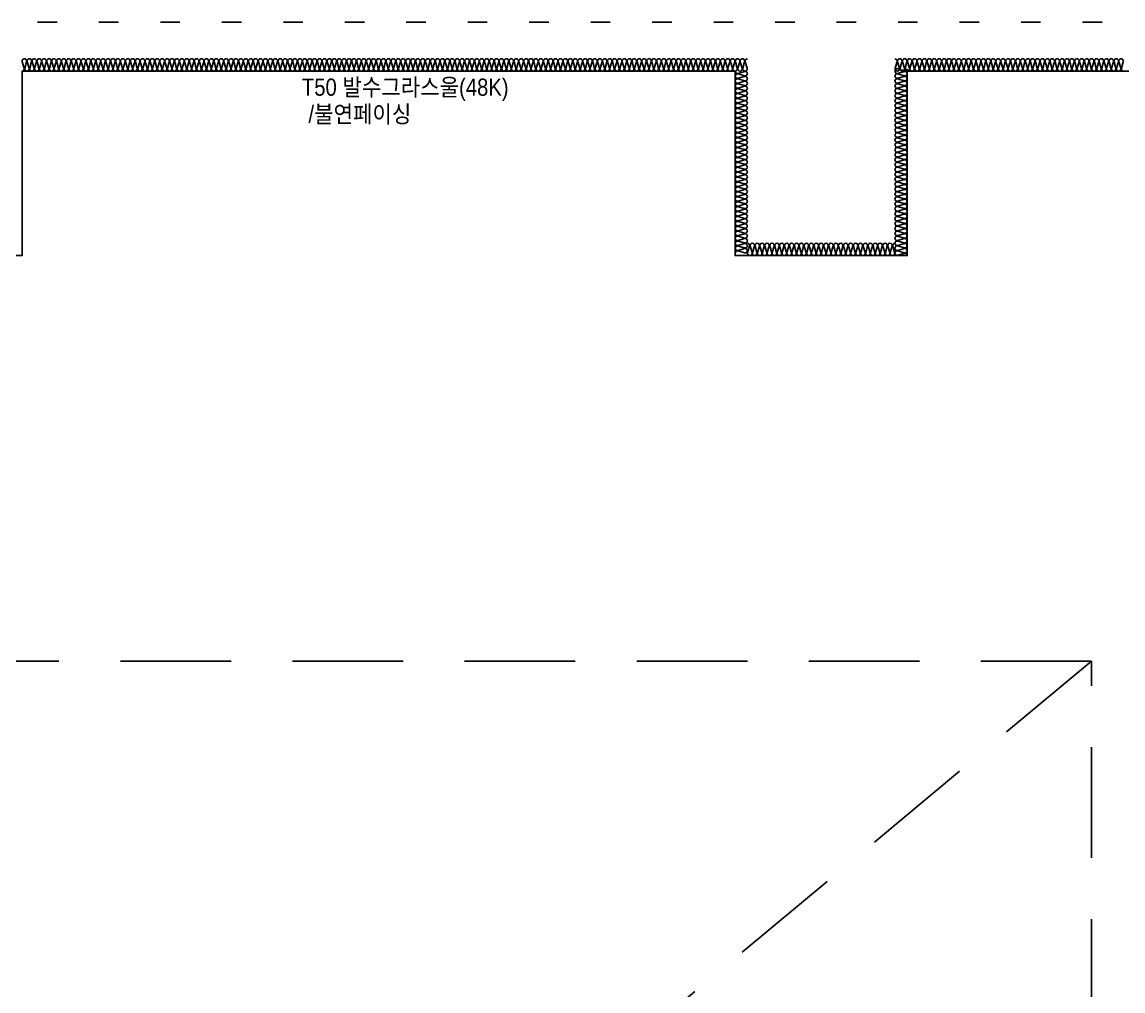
# Model space of a CAD drawing. Header units: millimetres. Extents: x 17311 to 801382, y -242618 to -104888.
# Drawn here: x 516861 to 521338, y -198221 to -194279 of the extents above; entities that cross this region are included whole.
import ezdxf
from ezdxf.enums import TextEntityAlignment as Align

# ---------------------------------------------------------------- set-up
doc = ezdxf.new("R2010")
doc.units = ezdxf.units.MM
doc.header["$LTSCALE"] = 250
doc.linetypes.add('HID', pattern=[2.8, 1.8, -1])
for name, color, linetype in [('A-ELE-8', 8, 'Continuous'), ('GES', 7, 'Continuous'), ('ISL', 251, 'Continuous')]:
    doc.layers.add(name, color=color, linetype=linetype)
doc.layers.add('NOPLOT-단열', color=225, linetype='Continuous', plot=False)
doc.styles.add('Gdim', font='')
doc.styles.get('Gdim').set_extended_font_data('Dotum')

# ---------------------------------------------------------------- blocks, each defined once
blk = doc.blocks.new('*U109')
at = {"layer": 'GES', "color": 8}
for p, q in [((40575.4, 1892.5), (40654.8, 1892.5, 0)), ((40825.4, 1892.5), (40904.8, 1892.5, 0)), ((41075.4, 1892.5), (41154.8, 1892.5, 0)), ((41325.4, 1892.5), (41404.8, 1892.5, 0)), ((41575.4, 1892.5), (41654.8, 1892.5, 0)), ((41825.4, 1892.5), (41904.8, 1892.5, 0)), ((42075.4, 1892.5), (42154.8, 1892.5, 0)), ((42325.4, 1892.5), (42404.8, 1892.5, 0)), ((42575.4, 1892.5), (42654.8, 1892.5, 0)), ((42825.4, 1892.5), (42904.8, 1892.5, 0)), ((43075.4, 1892.5), (43154.8, 1892.5, 0)), ((43325.4, 1892.5), (43404.8, 1892.5, 0)), ((43575.4, 1892.5), (43654.8, 1892.5, 0)), ((43825.4, 1892.5), (43904.8, 1892.5, 0)), ((44075.4, 1892.5), (44154.8, 1892.5, 0)), ((44325.4, 1892.5), (44404.8, 1892.5, 0)), ((44575.4, 1892.5), (44654.8, 1892.5, 0)), ((44825.4, 1892.5), (44904.8, 1892.5, 0))]:
    blk.add_line(p, q, dxfattribs=at)

msp = doc.modelspace()

# ---------------------------------------------------------------- linework, layer by layer
at = {"layer": 'A-ELE-8', "linetype": 'HID'}
msp.add_line((521210.7, -196879.5), (515210.7, -201879.5), dxfattribs=at)
msp.add_lwpolyline([(515210.7, -201879.5), (521210.7, -201879.5), (521210.7, -196879.5), (515210.7, -196879.5)], close=True, dxfattribs=at)
at = {"layer": 'ISL'}
for points in [[(516860.7, -194479.5, 0.509267), (516869.5, -194467.4), (516861.8, -194441.6, -1.372593), (516879.5, -194441.6), (516871.8, -194467.4, 0.509267), (516880.7, -194479.5, 0.509267), (516889.5, -194467.4), (516881.8, -194441.6, -1.372593), (516899.5, -194441.6), (516891.8, -194467.4, 0.509267), (516900.7, -194479.5, 0.509267), (516909.5, -194467.4), (516901.8, -194441.6, -1.372593), (516919.5, -194441.6), (516911.8, -194467.4, 0.509267), (516920.7, -194479.5, 0.509267), (516929.5, -194467.4), (516921.8, -194441.6, -1.372593), (516939.5, -194441.6), (516931.8, -194467.4, 0.509267), (516940.7, -194479.5, 0.509267), (516949.5, -194467.4), (516941.8, -194441.6, -1.372593), (516959.5, -194441.6), (516951.8, -194467.4, 0.509267), (516960.7, -194479.5, 0.509267), (516969.5, -194467.4), (516961.8, -194441.6, -1.372593), (516979.5, -194441.6), (516971.8, -194467.4, 0.509267), (516980.7, -194479.5, 0.509267), (516989.5, -194467.4), (516981.8, -194441.6, -1.372593), (516999.5, -194441.6), (516991.8, -194467.4, 0.509267), (517000.7, -194479.5, 0.509267), (517009.5, -194467.4), (517001.8, -194441.6, -1.372593), (517019.5, -194441.6), (517011.8, -194467.4, 0.509267), (517020.7, -194479.5, 0.509267), (517029.5, -194467.4), (517021.8, -194441.6, -1.372593), (517039.5, -194441.6), (517031.8, -194467.4, 0.509267), (517040.7, -194479.5, 0.509267), (517049.5, -194467.4), (517041.8, -194441.6, -1.372593), (517059.5, -194441.6), (517051.8, -194467.4, 0.509267), (517060.7, -194479.5, 0.509267), (517069.5, -194467.4), (517061.8, -194441.6, -1.372593), (517079.5, -194441.6), (517071.8, -194467.4, 0.509267), (517080.7, -194479.5, 0.509267), (517089.5, -194467.4), (517081.8, -194441.6, -1.372593), (517099.5, -194441.6), (517091.8, -194467.4, 0.509267), (517100.7, -194479.5, 0.509267), (517109.5, -194467.4), (517101.8, -194441.6, -1.372593), (517119.5, -194441.6), (517111.8, -194467.4, 0.509267), (517120.7, -194479.5, 0.509267), (517129.5, -194467.4), (517121.8, -194441.6, -1.372593), (517139.5, -194441.6), (517131.8, -194467.4, 0.509267), (517140.7, -194479.5, 0.509267), (517149.5, -194467.4), (517141.8, -194441.6, -1.372593), (517159.5, -194441.6), (517151.8, -194467.4, 0.509267), (517160.7, -194479.5, 0.509267), (517169.5, -194467.4), (517161.8, -194441.6, -1.372593), (517179.5, -194441.6), (517171.8, -194467.4, 0.509267), (517180.7, -194479.5, 0.509267), (517189.5, -194467.4), (517181.8, -194441.6, -1.372593), (517199.5, -194441.6), (517191.8, -194467.4, 0.509267), (517200.7, -194479.5, 0.509267), (517209.5, -194467.4), (517201.8, -194441.6, -1.372593), (517219.5, -194441.6), (517211.8, -194467.4, 0.509267), (517220.7, -194479.5, 0.509267), (517229.5, -194467.4), (517221.8, -194441.6, -1.372593), (517239.5, -194441.6), (517231.8, -194467.4, 0.509267), (517240.7, -194479.5, 0.509267), (517249.5, -194467.4), (517241.8, -194441.6, -1.372593), (517259.5, -194441.6), (517251.8, -194467.4, 0.509267), (517260.7, -194479.5, 0.509267), (517269.5, -194467.4), (517261.8, -194441.6, -1.372593), (517279.5, -194441.6), (517271.8, -194467.4, 0.509267), (517280.7, -194479.5, 0.509267), (517289.5, -194467.4), (517281.8, -194441.6, -1.372593), (517299.5, -194441.6), (517291.8, -194467.4, 0.509267), (517300.7, -194479.5, 0.509267), (517309.5, -194467.4), (517301.8, -194441.6, -1.372593), (517319.5, -194441.6), (517311.8, -194467.4, 0.509267), (517320.7, -194479.5, 0.509267), (517329.5, -194467.4), (517321.8, -194441.6, -1.372593), (517339.5, -194441.6), (517331.8, -194467.4, 0.509267), (517340.7, -194479.5, 0.509267), (517349.5, -194467.4), (517341.8, -194441.6, -1.372593), (517359.5, -194441.6), (517351.8, -194467.4, 0.509267), (517360.7, -194479.5, 0.509267), (517369.5, -194467.4), (517361.8, -194441.6, -1.372593), (517379.5, -194441.6), (517371.8, -194467.4, 0.509267), (517380.7, -194479.5, 0.509267), (517389.5, -194467.4), (517381.8, -194441.6, -1.372593), (517399.5, -194441.6), (517391.8, -194467.4, 0.509267), (517400.7, -194479.5, 0.509267), (517409.5, -194467.4), (517401.8, -194441.6, -1.372593), (517419.5, -194441.6), (517411.8, -194467.4, 0.509267), (517420.7, -194479.5, 0.509267), (517429.5, -194467.4), (517421.8, -194441.6, -1.372593), (517439.5, -194441.6), (517431.8, -194467.4, 0.509267), (517440.7, -194479.5, 0.509267), (517449.5, -194467.4), (517441.8, -194441.6, -1.372593), (517459.5, -194441.6), (517451.8, -194467.4, 0.509267), (517460.7, -194479.5, 0.509267), (517469.5, -194467.4), (517461.8, -194441.6, -1.372593), (517479.5, -194441.6), (517471.8, -194467.4, 0.509267), (517480.7, -194479.5, 0.509267), (517489.5, -194467.4), (517481.8, -194441.6, -1.372593), (517499.5, -194441.6), (517491.8, -194467.4, 0.509267), (517500.7, -194479.5, 0.509267), (517509.5, -194467.4), (517501.8, -194441.6, -1.372593), (517519.5, -194441.6), (517511.8, -194467.4, 0.509267), (517520.7, -194479.5, 0.509267), (517529.5, -194467.4), (517521.8, -194441.6, -1.372593), (517539.5, -194441.6), (517531.8, -194467.4, 0.509267), (517540.7, -194479.5, 0.509267), (517549.5, -194467.4), (517541.8, -194441.6, -1.372593), (517559.5, -194441.6), (517551.8, -194467.4, 0.509267), (517560.7, -194479.5, 0.509267), (517569.5, -194467.4), (517561.8, -194441.6, -1.372593), (517579.5, -194441.6), (517571.8, -194467.4, 0.509267), (517580.7, -194479.5, 0.509267), (517589.5, -194467.4), (517581.8, -194441.6, -1.372593), (517599.5, -194441.6), (517591.8, -194467.4, 0.509267), (517600.7, -194479.5, 0.509267), (517609.5, -194467.4), (517601.8, -194441.6, -1.372593), (517619.5, -194441.6), (517611.8, -194467.4, 0.509267), (517620.7, -194479.5, 0.509267), (517629.5, -194467.4), (517621.8, -194441.6, -1.372593), (517639.5, -194441.6), (517631.8, -194467.4, 0.509267), (517640.7, -194479.5, 0.509267), (517649.5, -194467.4), (517641.8, -194441.6, -1.372593), (517659.5, -194441.6), (517651.8, -194467.4, 0.509267), (517660.7, -194479.5, 0.509267), (517669.5, -194467.4), (517661.8, -194441.6, -1.372593), (517679.5, -194441.6), (517671.8, -194467.4, 0.509267), (517680.7, -194479.5, 0.509267), (517689.5, -194467.4), (517681.8, -194441.6, -1.372593), (517699.5, -194441.6), (517691.8, -194467.4, 0.509267), (517700.7, -194479.5, 0.509267), (517709.5, -194467.4), (517701.8, -194441.6, -1.372593), (517719.5, -194441.6), (517711.8, -194467.4, 0.509267), (517720.7, -194479.5, 0.509267), (517729.5, -194467.4), (517721.8, -194441.6, -1.372593), (517739.5, -194441.6), (517731.8, -194467.4, 0.509267), (517740.7, -194479.5, 0.509267), (517749.5, -194467.4), (517741.8, -194441.6, -1.372593), (517759.5, -194441.6), (517751.8, -194467.4, 0.509267), (517760.7, -194479.5, 0.509267), (517769.5, -194467.4), (517761.8, -194441.6, -1.372593), (517779.5, -194441.6), (517771.8, -194467.4, 0.509267), (517780.7, -194479.5, 0.509267), (517789.5, -194467.4), (517781.8, -194441.6, -1.372593), (517799.5, -194441.6), (517791.8, -194467.4, 0.509267), (517800.7, -194479.5, 0.509267), (517809.5, -194467.4), (517801.8, -194441.6, -1.372593), (517819.5, -194441.6), (517811.8, -194467.4, 0.509267), (517820.7, -194479.5, 0.509267), (517829.5, -194467.4), (517821.8, -194441.6, -1.372593), (517839.5, -194441.6), (517831.8, -194467.4, 0.509267), (517840.7, -194479.5, 0.509267), (517849.5, -194467.4), (517841.8, -194441.6, -1.372593), (517859.5, -194441.6), (517851.8, -194467.4, 0.509267), (517860.7, -194479.5, 0.509267), (517869.5, -194467.4), (517861.8, -194441.6, -1.372593), (517879.5, -194441.6), (517871.8, -194467.4, 0.509267), (517880.7, -194479.5, 0.509267), (517889.5, -194467.4), (517881.8, -194441.6, -1.372593), (517899.5, -194441.6), (517891.8, -194467.4, 0.509267), (517900.7, -194479.5, 0.509267), (517909.5, -194467.4), (517901.8, -194441.6, -1.372593), (517919.5, -194441.6), (517911.8, -194467.4, 0.509267), (517920.7, -194479.5, 0.509267), (517929.5, -194467.4), (517921.8, -194441.6, -1.372593), (517939.5, -194441.6), (517931.8, -194467.4, 0.509267), (517940.7, -194479.5, 0.509267), (517949.5, -194467.4), (517941.8, -194441.6, -1.372593), (517959.5, -194441.6), (517951.8, -194467.4, 0.509267), (517960.7, -194479.5, 0.509267), (517969.5, -194467.4), (517961.8, -194441.6, -1.372593), (517979.5, -194441.6), (517971.8, -194467.4, 0.509267), (517980.7, -194479.5, 0.509267), (517989.5, -194467.4), (517981.8, -194441.6, -1.372593), (517999.5, -194441.6), (517991.8, -194467.4, 0.509267), (518000.7, -194479.5, 0.509267), (518009.5, -194467.4), (518001.8, -194441.6, -1.372593), (518019.5, -194441.6), (518011.8, -194467.4, 0.509267), (518020.7, -194479.5, 0.509267), (518029.5, -194467.4), (518021.8, -194441.6, -1.372593), (518039.5, -194441.6), (518031.8, -194467.4, 0.509267), (518040.7, -194479.5, 0.509267), (518049.5, -194467.4), (518041.8, -194441.6, -1.372593), (518059.5, -194441.6), (518051.8, -194467.4, 0.509267), (518060.7, -194479.5, 0.509267), (518069.5, -194467.4), (518061.8, -194441.6, -1.372593), (518079.5, -194441.6), (518071.8, -194467.4, 0.509267), (518080.7, -194479.5, 0.509267), (518089.5, -194467.4), (518081.8, -194441.6, -1.372593), (518099.5, -194441.6), (518091.8, -194467.4, 0.509267), (518100.7, -194479.5, 0.509267), (518109.5, -194467.4), (518101.8, -194441.6, -1.372593), (518119.5, -194441.6), (518111.8, -194467.4, 0.509267), (518120.7, -194479.5, 0.509267), (518129.5, -194467.4), (518121.8, -194441.6, -1.372593), (518139.5, -194441.6), (518131.8, -194467.4, 0.509267), (518140.7, -194479.5, 0.509267), (518149.5, -194467.4), (518141.8, -194441.6, -1.372593), (518159.5, -194441.6), (518151.8, -194467.4, 0.509267), (518160.7, -194479.5, 0.509267), (518169.5, -194467.4), (518161.8, -194441.6, -1.372593), (518179.5, -194441.6), (518171.8, -194467.4, 0.509267), (518180.7, -194479.5, 0.509267), (518189.5, -194467.4), (518181.8, -194441.6, -1.372593), (518199.5, -194441.6), (518191.8, -194467.4, 0.509267), (518200.7, -194479.5, 0.509267), (518209.5, -194467.4), (518201.8, -194441.6, -1.372593), (518219.5, -194441.6), (518211.8, -194467.4, 0.509267), (518220.7, -194479.5, 0.509267), (518229.5, -194467.4), (518221.8, -194441.6, -1.372593), (518239.5, -194441.6), (518231.8, -194467.4, 0.509267), (518240.7, -194479.5, 0.509267), (518249.5, -194467.4), (518241.8, -194441.6, -1.372593), (518259.5, -194441.6), (518251.8, -194467.4, 0.509267), (518260.7, -194479.5, 0.509267), (518269.5, -194467.4), (518261.8, -194441.6, -1.372593), (518279.5, -194441.6), (518271.8, -194467.4, 0.509267), (518280.7, -194479.5, 0.509267), (518289.5, -194467.4), (518281.8, -194441.6, -1.372593), (518299.5, -194441.6), (518291.8, -194467.4, 0.509267), (518300.7, -194479.5, 0.509267), (518309.5, -194467.4), (518301.8, -194441.6, -1.372593), (518319.5, -194441.6), (518311.8, -194467.4, 0.509267), (518320.7, -194479.5, 0.509267), (518329.5, -194467.4), (518321.8, -194441.6, -1.372593), (518339.5, -194441.6), (518331.8, -194467.4, 0.509267), (518340.7, -194479.5, 0.509267), (518349.5, -194467.4), (518341.8, -194441.6, -1.372593), (518359.5, -194441.6), (518351.8, -194467.4, 0.509267), (518360.7, -194479.5, 0.509267), (518369.5, -194467.4), (518361.8, -194441.6, -1.372593), (518379.5, -194441.6), (518371.8, -194467.4, 0.509267), (518380.7, -194479.5, 0.509267), (518389.5, -194467.4), (518381.8, -194441.6, -1.372593), (518399.5, -194441.6), (518391.8, -194467.4, 0.509267), (518400.7, -194479.5, 0.509267), (518409.5, -194467.4), (518401.8, -194441.6, -1.372593), (518419.5, -194441.6), (518411.8, -194467.4, 0.509267), (518420.7, -194479.5, 0.509267), (518429.5, -194467.4), (518421.8, -194441.6, -1.372593), (518439.5, -194441.6), (518431.8, -194467.4, 0.509267), (518440.7, -194479.5, 0.509267), (518449.5, -194467.4), (518441.8, -194441.6, -1.372593), (518459.5, -194441.6), (518451.8, -194467.4, 0.509267), (518460.7, -194479.5, 0.509267), (518469.5, -194467.4), (518461.8, -194441.6, -1.372593), (518479.5, -194441.6), (518471.8, -194467.4, 0.509267), (518480.7, -194479.5, 0.509267), (518489.5, -194467.4), (518481.8, -194441.6, -1.372593), (518499.5, -194441.6), (518491.8, -194467.4, 0.509267), (518500.7, -194479.5, 0.509267), (518509.5, -194467.4), (518501.8, -194441.6, -1.372593), (518519.5, -194441.6), (518511.8, -194467.4, 0.509267), (518520.7, -194479.5, 0.509267), (518529.5, -194467.4), (518521.8, -194441.6, -1.372593), (518539.5, -194441.6), (518531.8, -194467.4, 0.509267), (518540.7, -194479.5, 0.509267), (518549.5, -194467.4), (518541.8, -194441.6, -1.372593), (518559.5, -194441.6), (518551.8, -194467.4, 0.509267), (518560.7, -194479.5, 0.509267), (518569.5, -194467.4), (518561.8, -194441.6, -1.372593), (518579.5, -194441.6), (518571.8, -194467.4, 0.509267), (518580.7, -194479.5, 0.509267), (518589.5, -194467.4), (518581.8, -194441.6, -1.372593), (518599.5, -194441.6), (518591.8, -194467.4, 0.509267), (518600.7, -194479.5, 0.509267), (518609.5, -194467.4), (518601.8, -194441.6, -1.372593), (518619.5, -194441.6), (518611.8, -194467.4, 0.509267), (518620.7, -194479.5, 0.509267), (518629.5, -194467.4), (518621.8, -194441.6, -1.372593), (518639.5, -194441.6), (518631.8, -194467.4, 0.509267), (518640.7, -194479.5, 0.509267), (518649.5, -194467.4), (518641.8, -194441.6, -1.372593), (518659.5, -194441.6), (518651.8, -194467.4, 0.509267), (518660.7, -194479.5, 0.509267), (518669.5, -194467.4), (518661.8, -194441.6, -1.372593), (518679.5, -194441.6), (518671.8, -194467.4, 0.509267), (518680.7, -194479.5, 0.509267), (518689.5, -194467.4), (518681.8, -194441.6, -1.372593), (518699.5, -194441.6), (518691.8, -194467.4, 0.509267), (518700.7, -194479.5, 0.509267), (518709.5, -194467.4), (518701.8, -194441.6, -1.372593), (518719.5, -194441.6), (518711.8, -194467.4, 0.509267), (518720.7, -194479.5, 0.509267), (518729.5, -194467.4), (518721.8, -194441.6, -1.372593), (518739.5, -194441.6), (518731.8, -194467.4, 0.509267), (518740.7, -194479.5, 0.509267), (518749.5, -194467.4), (518741.8, -194441.6, -1.372593), (518759.5, -194441.6), (518751.8, -194467.4, 0.509267), (518760.7, -194479.5, 0.509267), (518769.5, -194467.4), (518761.8, -194441.6, -1.372593), (518779.5, -194441.6), (518771.8, -194467.4, 0.509267), (518780.7, -194479.5, 0.509267), (518789.5, -194467.4), (518781.8, -194441.6, -1.372593), (518799.5, -194441.6), (518791.8, -194467.4, 0.509267), (518800.7, -194479.5, 0.509267), (518809.5, -194467.4), (518801.8, -194441.6, -1.372593), (518819.5, -194441.6), (518811.8, -194467.4, 0.509267), (518820.7, -194479.5, 0.509267), (518829.5, -194467.4), (518821.8, -194441.6, -1.372593), (518839.5, -194441.6), (518831.8, -194467.4, 0.509267), (518840.7, -194479.5, 0.509267), (518849.5, -194467.4), (518841.8, -194441.6, -1.372593), (518859.5, -194441.6), (518851.8, -194467.4, 0.509267), (518860.7, -194479.5, 0.509267), (518869.5, -194467.4), (518861.8, -194441.6, -1.372593), (518879.5, -194441.6), (518871.8, -194467.4, 0.509267), (518880.7, -194479.5, 0.509267), (518889.5, -194467.4), (518881.8, -194441.6, -1.372593), (518899.5, -194441.6), (518891.8, -194467.4, 0.509267), (518900.7, -194479.5, 0.509267), (518909.5, -194467.4), (518901.8, -194441.6, -1.372593), (518919.5, -194441.6), (518911.8, -194467.4, 0.509267), (518920.7, -194479.5, 0.509267), (518929.5, -194467.4), (518921.8, -194441.6, -1.372593), (518939.5, -194441.6), (518931.8, -194467.4, 0.509267), (518940.7, -194479.5, 0.509267), (518949.5, -194467.4), (518941.8, -194441.6, -1.372593), (518959.5, -194441.6), (518951.8, -194467.4, 0.509267), (518960.7, -194479.5, 0.509267), (518969.5, -194467.4), (518961.8, -194441.6, -1.372593), (518979.5, -194441.6), (518971.8, -194467.4, 0.509267), (518980.7, -194479.5, 0.509267), (518989.5, -194467.4), (518981.8, -194441.6, -1.372593), (518999.5, -194441.6), (518991.8, -194467.4, 0.509267), (519000.7, -194479.5, 0.509267), (519009.5, -194467.4), (519001.8, -194441.6, -1.372593), (519019.5, -194441.6), (519011.8, -194467.4, 0.509267), (519020.7, -194479.5, 0.509267), (519029.5, -194467.4), (519021.8, -194441.6, -1.372593), (519039.5, -194441.6), (519031.8, -194467.4, 0.509267), (519040.7, -194479.5, 0.509267), (519049.5, -194467.4), (519041.8, -194441.6, -1.372593), (519059.5, -194441.6), (519051.8, -194467.4, 0.509267), (519060.7, -194479.5, 0.509267), (519069.5, -194467.4), (519061.8, -194441.6, -1.372593), (519079.5, -194441.6), (519071.8, -194467.4, 0.509267), (519080.7, -194479.5, 0.509267), (519089.5, -194467.4), (519081.8, -194441.6, -1.372593), (519099.5, -194441.6), (519091.8, -194467.4, 0.509267), (519100.7, -194479.5, 0.509267), (519109.5, -194467.4), (519101.8, -194441.6, -1.372593), (519119.5, -194441.6), (519111.8, -194467.4, 0.509267), (519120.7, -194479.5, 0.509267), (519129.5, -194467.4), (519121.8, -194441.6, -1.372593), (519139.5, -194441.6), (519131.8, -194467.4, 0.509267), (519140.7, -194479.5, 0.509267), (519149.5, -194467.4), (519141.8, -194441.6, -1.372593), (519159.5, -194441.6), (519151.8, -194467.4, 0.509267), (519160.7, -194479.5, 0.509267), (519169.5, -194467.4), (519161.8, -194441.6, -1.372593), (519179.5, -194441.6), (519171.8, -194467.4, 0.509267), (519180.7, -194479.5, 0.509267), (519189.5, -194467.4), (519181.8, -194441.6, -1.372593), (519199.5, -194441.6), (519191.8, -194467.4, 0.509267), (519200.7, -194479.5, 0.509267), (519209.5, -194467.4), (519201.8, -194441.6, -1.372593), (519219.5, -194441.6), (519211.8, -194467.4, 0.509267), (519220.7, -194479.5, 0.509267), (519229.5, -194467.4), (519221.8, -194441.6, -1.372593), (519239.5, -194441.6), (519231.8, -194467.4, 0.509267), (519240.7, -194479.5, 0.509267), (519249.5, -194467.4), (519241.8, -194441.6, -1.372593), (519259.5, -194441.6), (519251.8, -194467.4, 0.509267), (519260.7, -194479.5, 0.509267), (519269.5, -194467.4), (519261.8, -194441.6, -1.372593), (519279.5, -194441.6), (519271.8, -194467.4, 0.509267), (519280.7, -194479.5, 0.509267), (519289.5, -194467.4), (519281.8, -194441.6, -1.372593), (519299.5, -194441.6), (519291.8, -194467.4, 0.509267), (519300.7, -194479.5, 0.509267), (519309.5, -194467.4), (519301.8, -194441.6, -1.372593), (519319.5, -194441.6), (519311.8, -194467.4, 0.509267), (519320.7, -194479.5, 0.509267), (519329.5, -194467.4), (519321.8, -194441.6, -1.372593), (519339.5, -194441.6), (519331.8, -194467.4, 0.509267), (519340.7, -194479.5, 0.509267), (519349.5, -194467.4), (519341.8, -194441.6, -1.372593), (519359.5, -194441.6), (519351.8, -194467.4, 0.509267), (519360.7, -194479.5, 0.509267), (519369.5, -194467.4), (519361.8, -194441.6, -1.372593), (519379.5, -194441.6), (519371.8, -194467.4, 0.509267), (519380.7, -194479.5, 0.509267), (519389.5, -194467.4), (519381.8, -194441.6, -1.372593), (519399.5, -194441.6), (519391.8, -194467.4, 0.509267), (519400.7, -194479.5, 0.509267), (519409.5, -194467.4), (519401.8, -194441.6, -1.372593), (519419.5, -194441.6), (519411.8, -194467.4, 0.509267), (519420.7, -194479.5, 0.509267), (519429.5, -194467.4), (519421.8, -194441.6, -1.372593), (519439.5, -194441.6), (519431.8, -194467.4, 0.509267), (519440.7, -194479.5, 0.509267), (519449.5, -194467.4), (519441.8, -194441.6, -1.372593), (519459.5, -194441.6), (519451.8, -194467.4, 0.509267), (519460.7, -194479.5, 0.509267), (519469.5, -194467.4), (519461.8, -194441.6, -1.372593), (519479.5, -194441.6), (519471.8, -194467.4, 0.509267), (519480.7, -194479.5, 0.509267), (519489.5, -194467.4), (519481.8, -194441.6, -1.372593), (519499.5, -194441.6), (519491.8, -194467.4, 0.509267), (519500.7, -194479.5, 0.509267), (519509.5, -194467.4), (519501.8, -194441.6, -1.372593), (519519.5, -194441.6), (519511.8, -194467.4, 0.509267), (519520.7, -194479.5, 0.509267), (519529.5, -194467.4), (519521.8, -194441.6, -1.372593), (519539.5, -194441.6), (519531.8, -194467.4, 0.509267), (519540.7, -194479.5, 0.509267), (519549.5, -194467.4), (519541.8, -194441.6, -1.372593), (519559.5, -194441.6), (519551.8, -194467.4, 0.509267), (519560.7, -194479.5, 0.509267), (519569.5, -194467.4), (519561.8, -194441.6, -1.372593), (519579.5, -194441.6), (519571.8, -194467.4, 0.509267), (519580.7, -194479.5, 0.509267), (519589.5, -194467.4), (519581.8, -194441.6, -1.372593), (519599.5, -194441.6), (519591.8, -194467.4, 0.509267), (519600.7, -194479.5, 0.509267), (519609.5, -194467.4), (519601.8, -194441.6, -1.372593), (519619.5, -194441.6), (519611.8, -194467.4, 0.509267), (519620.7, -194479.5, 0.509267), (519629.5, -194467.4), (519621.8, -194441.6, -1.372593), (519639.5, -194441.6), (519631.8, -194467.4, 0.509267), (519640.7, -194479.5, 0.509267), (519649.5, -194467.4), (519641.8, -194441.6, -1.372593), (519659.5, -194441.6), (519651.8, -194467.4, 0.509267), (519660.7, -194479.5, 0.509267), (519669.5, -194467.4), (519661.8, -194441.6, -1.372593), (519679.5, -194441.6), (519671.8, -194467.4, 0.509267), (519680.7, -194479.5, 0.509267), (519689.5, -194467.4), (519681.8, -194441.6, -1.372593), (519699.5, -194441.6), (519691.8, -194467.4, 0.509267), (519700.7, -194479.5, 0.509267), (519709.5, -194467.4), (519701.8, -194441.6, -1.372593), (519719.5, -194441.6), (519711.8, -194467.4, 0.509267), (519720.7, -194479.5, 0.509267), (519729.5, -194467.4), (519721.8, -194441.6, -1.372593), (519739.5, -194441.6), (519731.8, -194467.4, 0.509267), (519740.7, -194479.5, 0.509267), (519749.5, -194467.4), (519741.8, -194441.6, -1.372593), (519759.5, -194441.6), (519751.8, -194467.4, 0.509267), (519760.7, -194479.5, 0.509267), (519769.5, -194467.4), (519761.8, -194441.6, -1.372593), (519779.5, -194441.6), (519771.8, -194467.4, 0.509267), (519780.7, -194479.5, 0.509267), (519789.5, -194467.4), (519781.8, -194441.6, -1.372593), (519799.5, -194441.6), (519791.8, -194467.4, 0.509267), (519800.7, -194479.5, 0.509267), (519809.5, -194467.4), (519801.8, -194441.6, -0.508361), (519810.7, -194429.5, -0.508361)], [(520410.7, -194429.5, -0.509039), (520419.5, -194441.6), (520411.8, -194467.4, 0.509267), (520420.7, -194479.5, 0.509267), (520429.5, -194467.4), (520421.8, -194441.6, -1.372593), (520439.5, -194441.6), (520431.8, -194467.4, 0.509267), (520440.7, -194479.5, 0.509267), (520449.5, -194467.4), (520441.8, -194441.6, -1.372593), (520459.5, -194441.6), (520451.8, -194467.4, 0.509267), (520460.7, -194479.5, 0.509267), (520469.5, -194467.4), (520461.8, -194441.6, -1.372593), (520479.5, -194441.6), (520471.8, -194467.4, 0.509267), (520480.7, -194479.5, 0.509267), (520489.5, -194467.4), (520481.8, -194441.6, -1.372593), (520499.5, -194441.6), (520491.8, -194467.4, 0.509267), (520500.7, -194479.5, 0.509267), (520509.5, -194467.4), (520501.8, -194441.6, -1.372593), (520519.5, -194441.6), (520511.8, -194467.4, 0.509267), (520520.7, -194479.5, 0.509267), (520529.5, -194467.4), (520521.8, -194441.6, -1.372593), (520539.5, -194441.6), (520531.8, -194467.4, 0.509267), (520540.7, -194479.5, 0.509267), (520549.5, -194467.4), (520541.8, -194441.6, -1.372593), (520559.5, -194441.6), (520551.8, -194467.4, 0.509267), (520560.7, -194479.5, 0.509267), (520569.5, -194467.4), (520561.8, -194441.6, -1.372593), (520579.5, -194441.6), (520571.8, -194467.4, 0.509267), (520580.7, -194479.5, 0.509267), (520589.5, -194467.4), (520581.8, -194441.6, -1.372593), (520599.5, -194441.6), (520591.8, -194467.4, 0.509267), (520600.7, -194479.5, 0.509267), (520609.5, -194467.4), (520601.8, -194441.6, -1.372593), (520619.5, -194441.6), (520611.8, -194467.4, 0.509267), (520620.7, -194479.5, 0.509267), (520629.5, -194467.4), (520621.8, -194441.6, -1.372593), (520639.5, -194441.6), (520631.8, -194467.4, 0.509267), (520640.7, -194479.5, 0.509267), (520649.5, -194467.4), (520641.8, -194441.6, -1.372593), (520659.5, -194441.6), (520651.8, -194467.4, 0.509267), (520660.7, -194479.5, 0.509267), (520669.5, -194467.4), (520661.8, -194441.6, -1.372593), (520679.5, -194441.6), (520671.8, -194467.4, 0.509267), (520680.7, -194479.5, 0.509267), (520689.5, -194467.4), (520681.8, -194441.6, -1.372593), (520699.5, -194441.6), (520691.8, -194467.4, 0.509267), (520700.7, -194479.5, 0.509267), (520709.5, -194467.4), (520701.8, -194441.6, -1.372593), (520719.5, -194441.6), (520711.8, -194467.4, 0.509267), (520720.7, -194479.5, 0.509267), (520729.5, -194467.4), (520721.8, -194441.6, -1.372593), (520739.5, -194441.6), (520731.8, -194467.4, 0.509267), (520740.7, -194479.5, 0.509267), (520749.5, -194467.4), (520741.8, -194441.6, -1.372593), (520759.5, -194441.6), (520751.8, -194467.4, 0.509267), (520760.7, -194479.5, 0.509267), (520769.5, -194467.4), (520761.8, -194441.6, -1.372593), (520779.5, -194441.6), (520771.8, -194467.4, 0.509267), (520780.7, -194479.5, 0.509267), (520789.5, -194467.4), (520781.8, -194441.6, -1.372593), (520799.5, -194441.6), (520791.8, -194467.4, 0.509267), (520800.7, -194479.5, 0.509267), (520809.5, -194467.4), (520801.8, -194441.6, -1.372593), (520819.5, -194441.6), (520811.8, -194467.4, 0.509267), (520820.7, -194479.5, 0.509267), (520829.5, -194467.4), (520821.8, -194441.6, -1.372593), (520839.5, -194441.6), (520831.8, -194467.4, 0.509267), (520840.7, -194479.5, 0.509267), (520849.5, -194467.4), (520841.8, -194441.6, -1.372593), (520859.5, -194441.6), (520851.8, -194467.4, 0.509267), (520860.7, -194479.5, 0.509267), (520869.5, -194467.4), (520861.8, -194441.6, -1.372593), (520879.5, -194441.6), (520871.8, -194467.4, 0.509267), (520880.7, -194479.5, 0.509267), (520889.5, -194467.4), (520881.8, -194441.6, -1.372593), (520899.5, -194441.6), (520891.8, -194467.4, 0.509267), (520900.7, -194479.5, 0.509267), (520909.5, -194467.4), (520901.8, -194441.6, -1.372593), (520919.5, -194441.6), (520911.8, -194467.4, 0.509267), (520920.7, -194479.5, 0.509267), (520929.5, -194467.4), (520921.8, -194441.6, -1.372593), (520939.5, -194441.6), (520931.8, -194467.4, 0.509267), (520940.7, -194479.5, 0.509267), (520949.5, -194467.4), (520941.8, -194441.6, -1.372593), (520959.5, -194441.6), (520951.8, -194467.4, 0.509267), (520960.7, -194479.5, 0.509267), (520969.5, -194467.4), (520961.8, -194441.6, -1.372593), (520979.5, -194441.6), (520971.8, -194467.4, 0.509267), (520980.7, -194479.5, 0.509267), (520989.5, -194467.4), (520981.8, -194441.6, -1.372593), (520999.5, -194441.6), (520991.8, -194467.4, 0.509267), (521000.7, -194479.5, 0.509267), (521009.5, -194467.4), (521001.8, -194441.6, -1.372593), (521019.5, -194441.6), (521011.8, -194467.4, 0.509267), (521020.7, -194479.5, 0.509267), (521029.5, -194467.4), (521021.8, -194441.6, -1.372593), (521039.5, -194441.6), (521031.8, -194467.4, 0.509267), (521040.7, -194479.5, 0.509267), (521049.5, -194467.4), (521041.8, -194441.6, -1.372593), (521059.5, -194441.6), (521051.8, -194467.4, 0.509267), (521060.7, -194479.5, 0.509267), (521069.5, -194467.4), (521061.8, -194441.6, -1.372593), (521079.5, -194441.6), (521071.8, -194467.4, 0.509267), (521080.7, -194479.5, 0.509267), (521089.5, -194467.4), (521081.8, -194441.6, -1.372593), (521099.5, -194441.6), (521091.8, -194467.4, 0.509267), (521100.7, -194479.5, 0.509267), (521109.5, -194467.4), (521101.8, -194441.6, -1.372593), (521119.5, -194441.6), (521111.8, -194467.4, 0.509267), (521120.7, -194479.5, 0.509267), (521129.5, -194467.4), (521121.8, -194441.6, -1.372593), (521139.5, -194441.6), (521131.8, -194467.4, 0.509267), (521140.7, -194479.5, 0.509267), (521149.5, -194467.4), (521141.8, -194441.6, -1.372593), (521159.5, -194441.6), (521151.8, -194467.4, 0.509267), (521160.7, -194479.5, 0.509267), (521169.5, -194467.4), (521161.8, -194441.6, -1.372593), (521179.5, -194441.6), (521171.8, -194467.4, 0.509267), (521180.7, -194479.5, 0.509267), (521189.5, -194467.4), (521181.8, -194441.6, -1.372593), (521199.5, -194441.6), (521191.8, -194467.4, 0.509267), (521200.7, -194479.5, 0.509267), (521209.5, -194467.4), (521201.8, -194441.6, -1.372593), (521219.5, -194441.6), (521211.8, -194467.4, 0.509267), (521220.7, -194479.5, 0.509267), (521229.5, -194467.4), (521221.8, -194441.6, -1.372593), (521239.5, -194441.6), (521231.8, -194467.4, 0.509267), (521240.7, -194479.5, 0.509267), (521249.5, -194467.4), (521241.8, -194441.6, -1.372593), (521259.5, -194441.6), (521251.8, -194467.4, 0.509267), (521260.7, -194479.5, 0.509267), (521269.5, -194467.4), (521261.8, -194441.6, -1.372593), (521279.5, -194441.6), (521271.8, -194467.4, 0.509267), (521280.7, -194479.5, 0.509267), (521289.5, -194467.4), (521281.8, -194441.6, -1.372593), (521299.5, -194441.6), (521291.8, -194467.4, 0.509267), (521300.7, -194479.5, 0.509267), (521309.5, -194467.4), (521301.8, -194441.6, -1.372593), (521319.5, -194441.6), (521311.8, -194467.4, 0.509267), (521320.7, -194479.5, 0.509267), (521329.5, -194467.4), (521321.8, -194441.6, -1.372593), (521339.5, -194441.6), (521331.8, -194467.4, 0.509267), (521340.7, -194479.5, 0.509267)], [(519760.7, -194479.5, 0.509267), (519772.8, -194488.3), (519798.5, -194480.7, -1.372593), (519798.5, -194498.3), (519772.8, -194490.7, 0.509267), (519760.7, -194499.5, 0.509267), (519772.8, -194508.3), (519798.5, -194500.7, -1.372593), (519798.5, -194518.3), (519772.8, -194510.7, 0.509267), (519760.7, -194519.5, 0.509267), (519772.8, -194528.3), (519798.5, -194520.7, -1.372593), (519798.5, -194538.3), (519772.8, -194530.7, 0.509267), (519760.7, -194539.5, 0.509267), (519772.8, -194548.3), (519798.5, -194540.7, -1.372593), (519798.5, -194558.3), (519772.8, -194550.7, 0.509267), (519760.7, -194559.5, 0.509267), (519772.8, -194568.3), (519798.5, -194560.7, -1.372593), (519798.5, -194578.3), (519772.8, -194570.7, 0.509267), (519760.7, -194579.5, 0.509267), (519772.8, -194588.3), (519798.5, -194580.7, -1.372593), (519798.5, -194598.3), (519772.8, -194590.7, 0.509267), (519760.7, -194599.5, 0.509267), (519772.8, -194608.3), (519798.5, -194600.7, -1.372593), (519798.5, -194618.3), (519772.8, -194610.7, 0.509267), (519760.7, -194619.5, 0.509267), (519772.8, -194628.3), (519798.5, -194620.7, -1.372593), (519798.5, -194638.3), (519772.8, -194630.7, 0.509267), (519760.7, -194639.5, 0.509267), (519772.8, -194648.3), (519798.5, -194640.7, -1.372593), (519798.5, -194658.3), (519772.8, -194650.7, 0.509267), (519760.7, -194659.5, 0.509267), (519772.8, -194668.3), (519798.5, -194660.7, -1.372593), (519798.5, -194678.3), (519772.8, -194670.7, 0.509267), (519760.7, -194679.5, 0.509267), (519772.8, -194688.3), (519798.5, -194680.7, -1.372593), (519798.5, -194698.3), (519772.8, -194690.7, 0.509267), (519760.7, -194699.5, 0.509267), (519772.8, -194708.3), (519798.5, -194700.7, -1.372593), (519798.5, -194718.3), (519772.8, -194710.7, 0.509267), (519760.7, -194719.5, 0.509267), (519772.8, -194728.3), (519798.5, -194720.7, -1.372593), (519798.5, -194738.3), (519772.8, -194730.7, 0.509267), (519760.7, -194739.5, 0.509267), (519772.8, -194748.3), (519798.5, -194740.7, -1.372593), (519798.5, -194758.3), (519772.8, -194750.7, 0.509267), (519760.7, -194759.5, 0.509267), (519772.8, -194768.3), (519798.5, -194760.7, -1.372593), (519798.5, -194778.3), (519772.8, -194770.7, 0.509267), (519760.7, -194779.5, 0.509267), (519772.8, -194788.3), (519798.5, -194780.7, -1.372593), (519798.5, -194798.3), (519772.8, -194790.7, 0.509267), (519760.7, -194799.5, 0.509267), (519772.8, -194808.3), (519798.5, -194800.7, -1.372593), (519798.5, -194818.3), (519772.8, -194810.7, 0.509267), (519760.7, -194819.5, 0.509267), (519772.8, -194828.3), (519798.5, -194820.7, -1.372593), (519798.5, -194838.3), (519772.8, -194830.7, 0.509267), (519760.7, -194839.5, 0.509267), (519772.8, -194848.3), (519798.5, -194840.7, -1.372593), (519798.5, -194858.3), (519772.8, -194850.7, 0.509267), (519760.7, -194859.5, 0.509267), (519772.8, -194868.3), (519798.5, -194860.7, -1.372593), (519798.5, -194878.3), (519772.8, -194870.7, 0.509267), (519760.7, -194879.5, 0.509267), (519772.8, -194888.3), (519798.5, -194880.7, -1.372593), (519798.5, -194898.3), (519772.8, -194890.7, 0.509267), (519760.7, -194899.5, 0.509267), (519772.8, -194908.3), (519798.5, -194900.7, -1.372593), (519798.5, -194918.3), (519772.8, -194910.7, 0.509267), (519760.7, -194919.5, 0.509267), (519772.8, -194928.3), (519798.5, -194920.7, -1.372593), (519798.5, -194938.3), (519772.8, -194930.7, 0.509267), (519760.7, -194939.5, 0.509267), (519772.8, -194948.3), (519798.5, -194940.7, -1.372593), (519798.5, -194958.3), (519772.8, -194950.7, 0.509267), (519760.7, -194959.5, 0.509267), (519772.8, -194968.3), (519798.5, -194960.7, -1.372593), (519798.5, -194978.3), (519772.8, -194970.7, 0.509267), (519760.7, -194979.5, 0.509267), (519772.8, -194988.3), (519798.5, -194980.7, -1.372593), (519798.5, -194998.3), (519772.8, -194990.7, 0.509267), (519760.7, -194999.5, 0.509267), (519772.8, -195008.3), (519798.5, -195000.7, -1.372593), (519798.5, -195018.3), (519772.8, -195010.7, 0.509267), (519760.7, -195019.5, 0.509267), (519772.8, -195028.3), (519798.5, -195020.7, -1.372593), (519798.5, -195038.3), (519772.8, -195030.7, 0.509267), (519760.7, -195039.5, 0.509267), (519772.8, -195048.3), (519798.5, -195040.7, -1.372593), (519798.5, -195058.3), (519772.8, -195050.7, 0.509267), (519760.7, -195059.5, 0.509267), (519772.8, -195068.3), (519798.5, -195060.7, -1.372593), (519798.5, -195078.3), (519772.8, -195070.7, 0.509267), (519760.7, -195079.5, 0.509267), (519772.8, -195088.3), (519798.5, -195080.7, -1.372593), (519798.5, -195098.3), (519772.8, -195090.7, 0.509267), (519760.7, -195099.5, 0.509267), (519772.8, -195108.3), (519798.5, -195100.7, -1.372593), (519798.5, -195118.3), (519772.8, -195110.7, 0.509267), (519760.7, -195119.5, 0.509267), (519772.8, -195128.3), (519798.5, -195120.7, -1.372593), (519798.5, -195138.3), (519772.8, -195130.7, 0.509267), (519760.7, -195139.5, 0.509267), (519772.8, -195148.3), (519798.5, -195140.7, -1.372593), (519798.5, -195158.3), (519772.8, -195150.7, 0.509267), (519760.7, -195159.5, 0.509267), (519772.8, -195168.3), (519798.5, -195160.7, -1.372593), (519798.5, -195178.3), (519772.8, -195170.7, 0.509267), (519760.7, -195179.5, 0.509267), (519772.8, -195188.3), (519798.5, -195180.7, -1.372593), (519798.5, -195198.3), (519772.8, -195190.7, 0.509267), (519760.7, -195199.5, 0.509267), (519772.8, -195208.3), (519798.5, -195200.7, -1.372593), (519798.5, -195218.3), (519772.8, -195210.7, 0.509267), (519760.7, -195219.5)], [(520460.7, -195229.5, 0.509267), (520448.5, -195220.6), (520422.8, -195228.3, -1.372593), (520422.8, -195210.6), (520448.5, -195218.3, 0.509267), (520460.7, -195209.5, 0.509267), (520448.5, -195200.6), (520422.8, -195208.3, -1.372593), (520422.8, -195190.6), (520448.5, -195198.3, 0.509267), (520460.7, -195189.5, 0.509267), (520448.5, -195180.6), (520422.8, -195188.3, -1.372593), (520422.8, -195170.6), (520448.5, -195178.3, 0.509267), (520460.7, -195169.5, 0.509267), (520448.5, -195160.6), (520422.8, -195168.3, -1.372593), (520422.8, -195150.6), (520448.5, -195158.3, 0.509267), (520460.7, -195149.5, 0.509267), (520448.5, -195140.6), (520422.8, -195148.3, -1.372593), (520422.8, -195130.6), (520448.5, -195138.3, 0.509267), (520460.7, -195129.5, 0.509267), (520448.5, -195120.6), (520422.8, -195128.3, -1.372593), (520422.8, -195110.6), (520448.5, -195118.3, 0.509267), (520460.7, -195109.5, 0.509267), (520448.5, -195100.6), (520422.8, -195108.3, -1.372593), (520422.8, -195090.6), (520448.5, -195098.3, 0.509267), (520460.7, -195089.5, 0.509267), (520448.5, -195080.6), (520422.8, -195088.3, -1.372593), (520422.8, -195070.6), (520448.5, -195078.3, 0.509267), (520460.7, -195069.5, 0.509267), (520448.5, -195060.6), (520422.8, -195068.3, -1.372593), (520422.8, -195050.6), (520448.5, -195058.3, 0.509267), (520460.7, -195049.5, 0.509267), (520448.5, -195040.6), (520422.8, -195048.3, -1.372593), (520422.8, -195030.6), (520448.5, -195038.3, 0.509267), (520460.7, -195029.5, 0.509267), (520448.5, -195020.6), (520422.8, -195028.3, -1.372593), (520422.8, -195010.6), (520448.5, -195018.3, 0.509267), (520460.7, -195009.5, 0.509267), (520448.5, -195000.6), (520422.8, -195008.3, -1.372593), (520422.8, -194990.6), (520448.5, -194998.3, 0.509267), (520460.7, -194989.5, 0.509267), (520448.5, -194980.6), (520422.8, -194988.3, -1.372593), (520422.8, -194970.6), (520448.5, -194978.3, 0.509267), (520460.7, -194969.5, 0.509267), (520448.5, -194960.6), (520422.8, -194968.3, -1.372593), (520422.8, -194950.6), (520448.5, -194958.3, 0.509267), (520460.7, -194949.5, 0.509267), (520448.5, -194940.6), (520422.8, -194948.3, -1.372593), (520422.8, -194930.6), (520448.5, -194938.3, 0.509267), (520460.7, -194929.5, 0.509267), (520448.5, -194920.6), (520422.8, -194928.3, -1.372593), (520422.8, -194910.6), (520448.5, -194918.3, 0.509267), (520460.7, -194909.5, 0.509267), (520448.5, -194900.6), (520422.8, -194908.3, -1.372593), (520422.8, -194890.6), (520448.5, -194898.3, 0.509267), (520460.7, -194889.5, 0.509267), (520448.5, -194880.6), (520422.8, -194888.3, -1.372593), (520422.8, -194870.6), (520448.5, -194878.3, 0.509267), (520460.7, -194869.5, 0.509267), (520448.5, -194860.6), (520422.8, -194868.3, -1.372593), (520422.8, -194850.6), (520448.5, -194858.3, 0.509267), (520460.7, -194849.5, 0.509267), (520448.5, -194840.6), (520422.8, -194848.3, -1.372593), (520422.8, -194830.6), (520448.5, -194838.3, 0.509267), (520460.7, -194829.5, 0.509267), (520448.5, -194820.6), (520422.8, -194828.3, -1.372593), (520422.8, -194810.6), (520448.5, -194818.3, 0.509267), (520460.7, -194809.5, 0.509267), (520448.5, -194800.6), (520422.8, -194808.3, -1.372593), (520422.8, -194790.6), (520448.5, -194798.3, 0.509267), (520460.7, -194789.5, 0.509267), (520448.5, -194780.6), (520422.8, -194788.3, -1.372593), (520422.8, -194770.6), (520448.5, -194778.3, 0.509267), (520460.7, -194769.5, 0.509267), (520448.5, -194760.6), (520422.8, -194768.3, -1.372593), (520422.8, -194750.6), (520448.5, -194758.3, 0.509267), (520460.7, -194749.5, 0.509267), (520448.5, -194740.6), (520422.8, -194748.3, -1.372593), (520422.8, -194730.6), (520448.5, -194738.3, 0.509267), (520460.7, -194729.5, 0.509267), (520448.5, -194720.6), (520422.8, -194728.3, -1.372593), (520422.8, -194710.6), (520448.5, -194718.3, 0.509267), (520460.7, -194709.5, 0.509267), (520448.5, -194700.6), (520422.8, -194708.3, -1.372593), (520422.8, -194690.6), (520448.5, -194698.3, 0.509267), (520460.7, -194689.5, 0.509267), (520448.5, -194680.6), (520422.8, -194688.3, -1.372593), (520422.8, -194670.6), (520448.5, -194678.3, 0.509267), (520460.7, -194669.5, 0.509267), (520448.5, -194660.6), (520422.8, -194668.3, -1.372593), (520422.8, -194650.6), (520448.5, -194658.3, 0.509267), (520460.7, -194649.5, 0.509267), (520448.5, -194640.6), (520422.8, -194648.3, -1.372593), (520422.8, -194630.6), (520448.5, -194638.3, 0.509267), (520460.7, -194629.5, 0.509267), (520448.5, -194620.6), (520422.8, -194628.3, -1.372593), (520422.8, -194610.6), (520448.5, -194618.3, 0.509267), (520460.7, -194609.5, 0.509267), (520448.5, -194600.6), (520422.8, -194608.3, -1.372593), (520422.8, -194590.6), (520448.5, -194598.3, 0.509267), (520460.7, -194589.5, 0.509267), (520448.5, -194580.6), (520422.8, -194588.3, -1.372593), (520422.8, -194570.6), (520448.5, -194578.3, 0.509267), (520460.7, -194569.5, 0.509267), (520448.5, -194560.6), (520422.8, -194568.3, -1.372593), (520422.8, -194550.6), (520448.5, -194558.3, 0.509267), (520460.7, -194549.5, 0.509267), (520448.5, -194540.6), (520422.8, -194548.3, -1.372593), (520422.8, -194530.6), (520448.5, -194538.3, 0.509267), (520460.7, -194529.5, 0.509267), (520448.5, -194520.6), (520422.8, -194528.3, -1.372593), (520422.8, -194510.6), (520448.5, -194518.3, 0.509267), (520460.7, -194509.5, 0.509267), (520448.5, -194500.6), (520422.8, -194508.3, -1.372593), (520422.8, -194490.6), (520448.5, -194498.3, 0.509267), (520460.7, -194489.5, 0.509267), (520448.5, -194480.6), (520422.8, -194488.3, -1.372593), (520422.8, -194470.6), (520448.5, -194478.3, 0.509267), (520460.7, -194469.5)], [(519810.7, -195179.5, -0.509267), (519819.5, -195191.6), (519811.8, -195217.4, 1.372593), (519829.5, -195217.4), (519821.8, -195191.6, -0.509267), (519830.7, -195179.5, -0.509267), (519839.5, -195191.6), (519831.8, -195217.4, 1.372593), (519849.5, -195217.4), (519841.8, -195191.6, -0.509267), (519850.7, -195179.5, -0.509267), (519859.5, -195191.6), (519851.8, -195217.4, 1.372593), (519869.5, -195217.4), (519861.8, -195191.6, -0.509267), (519870.7, -195179.5, -0.509267), (519879.5, -195191.6), (519871.8, -195217.4, 1.372593), (519889.5, -195217.4), (519881.8, -195191.6, -0.509267), (519890.7, -195179.5, -0.509267), (519899.5, -195191.6), (519891.8, -195217.4, 1.372593), (519909.5, -195217.4), (519901.8, -195191.6, -0.509267), (519910.7, -195179.5, -0.509267), (519919.5, -195191.6), (519911.8, -195217.4, 1.372593), (519929.5, -195217.4), (519921.8, -195191.6, -0.509267), (519930.7, -195179.5, -0.509267), (519939.5, -195191.6), (519931.8, -195217.4, 1.372593), (519949.5, -195217.4), (519941.8, -195191.6, -0.509267), (519950.7, -195179.5, -0.509267), (519959.5, -195191.6), (519951.8, -195217.4, 1.372593), (519969.5, -195217.4), (519961.8, -195191.6, -0.509267), (519970.7, -195179.5, -0.509267), (519979.5, -195191.6), (519971.8, -195217.4, 1.372593), (519989.5, -195217.4), (519981.8, -195191.6, -0.509267), (519990.7, -195179.5, -0.509267), (519999.5, -195191.6), (519991.8, -195217.4, 1.372593), (520009.5, -195217.4), (520001.8, -195191.6, -0.509267), (520010.7, -195179.5, -0.509267), (520019.5, -195191.6), (520011.8, -195217.4, 1.372593), (520029.5, -195217.4), (520021.8, -195191.6, -0.509267), (520030.7, -195179.5, -0.509267), (520039.5, -195191.6), (520031.8, -195217.4, 1.372593), (520049.5, -195217.4), (520041.8, -195191.6, -0.509267), (520050.7, -195179.5, -0.509267), (520059.5, -195191.6), (520051.8, -195217.4, 1.372593), (520069.5, -195217.4), (520061.8, -195191.6, -0.509267), (520070.7, -195179.5, -0.509267), (520079.5, -195191.6), (520071.8, -195217.4, 1.372593), (520089.5, -195217.4), (520081.8, -195191.6, -0.509267), (520090.7, -195179.5, -0.509267), (520099.5, -195191.6), (520091.8, -195217.4, 1.372593), (520109.5, -195217.4), (520101.8, -195191.6, -0.509267), (520110.7, -195179.5, -0.509267), (520119.5, -195191.6), (520111.8, -195217.4, 1.372593), (520129.5, -195217.4), (520121.8, -195191.6, -0.509267), (520130.7, -195179.5, -0.509267), (520139.5, -195191.6), (520131.8, -195217.4, 1.372593), (520149.5, -195217.4), (520141.8, -195191.6, -0.509267), (520150.7, -195179.5, -0.509267), (520159.5, -195191.6), (520151.8, -195217.4, 1.372593), (520169.5, -195217.4), (520161.8, -195191.6, -0.509267), (520170.7, -195179.5, -0.509267), (520179.5, -195191.6), (520171.8, -195217.4, 1.372593), (520189.5, -195217.4), (520181.8, -195191.6, -0.509267), (520190.7, -195179.5, -0.509267), (520199.5, -195191.6), (520191.8, -195217.4, 1.372593), (520209.5, -195217.4), (520201.8, -195191.6, -0.509267), (520210.7, -195179.5, -0.509267), (520219.5, -195191.6), (520211.8, -195217.4, 1.372593), (520229.5, -195217.4), (520221.8, -195191.6, -0.509267), (520230.7, -195179.5, -0.509267), (520239.5, -195191.6), (520231.8, -195217.4, 1.372593), (520249.5, -195217.4), (520241.8, -195191.6, -0.509267), (520250.7, -195179.5, -0.509267), (520259.5, -195191.6), (520251.8, -195217.4, 1.372593), (520269.5, -195217.4), (520261.8, -195191.6, -0.509267), (520270.7, -195179.5, -0.509267), (520279.5, -195191.6), (520271.8, -195217.4, 1.372593), (520289.5, -195217.4), (520281.8, -195191.6, -0.509267), (520290.7, -195179.5, -0.509267), (520299.5, -195191.6), (520291.8, -195217.4, 1.372593), (520309.5, -195217.4), (520301.8, -195191.6, -0.509267), (520310.7, -195179.5, -0.509267), (520319.5, -195191.6), (520311.8, -195217.4, 1.372593), (520329.5, -195217.4), (520321.8, -195191.6, -0.509267), (520330.7, -195179.5, -0.509267), (520339.5, -195191.6), (520331.8, -195217.4, 1.372593), (520349.5, -195217.4), (520341.8, -195191.6, -0.509267), (520350.7, -195179.5, -0.509267), (520359.5, -195191.6), (520351.8, -195217.4, 1.372593), (520369.5, -195217.4), (520361.8, -195191.6, -0.509267), (520370.7, -195179.5, -0.509267), (520379.5, -195191.6), (520371.8, -195217.4, 1.372593), (520389.5, -195217.4), (520381.8, -195191.6, -0.509267), (520390.7, -195179.5, -0.509267), (520399.5, -195191.6), (520391.8, -195217.4, 1.372593), (520409.5, -195217.4), (520401.8, -195191.6, -0.509267), (520410.7, -195179.5)]]:
    msp.add_lwpolyline(points, format="xyb", dxfattribs=at)
msp.add_lwpolyline([(516160.7, -195089.5), (516160.7, -195229.5), (516860.7, -195229.5), (516860.7, -194479.5), (519760.7, -194479.5), (519760.7, -195229.5), (520460.7, -195229.5), (520460.7, -194479.5), (523360.7, -194479.5), (523360.7, -195229.5), (524060.7, -195229.5), (524060.7, -194479.5), (526960.7, -194479.5), (526960.7, -195229.5), (527660.7, -195229.5), (527660.7, -194479.5), (530560.7, -194479.5)], dxfattribs=at)

# ---------------------------------------------------------------- block references
at = {"layer": 'GES', "color": 2, "linetype": 'Continuous'}
msp.add_blockref('*U109', (476348.2, -196172), dxfattribs=at)

# ---------------------------------------------------------------- texts
at = {"layer": 'NOPLOT-단열', "style": 'Gdim', "width": 0.9}
for s, p in [('T50 발수그라스울(48K)', (518419.2, -194544.6)), ('/불연페이싱', (518234.8, -194653.9))]:
    msp.add_text(s, height=70, dxfattribs=at).set_placement(p, align=Align.MIDDLE_CENTER)

doc.saveas('drawing.dxf')
